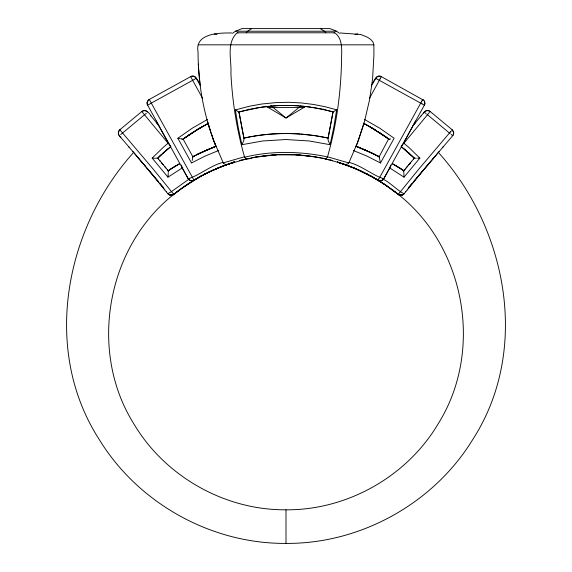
<?xml version="1.0" encoding="UTF-8"?>
<svg xmlns="http://www.w3.org/2000/svg" width="572" height="572" viewBox="0 0 572 572"><rect width="100%" height="100%" fill="white"/><g stroke="black" fill="none" stroke-linecap="round" stroke-linejoin="round"><path stroke-width="0.86" d="M453.682 132.983L453.66 132.554L453.524 134.141M192.9 156.964L192.171 160.546M230.795 163.32L234.849 161.611L233.447 162.169M379.1 156.985L380.494 162.977L394.137 138.252L379.729 128.192L364.35 119.348M120.814 137.473C118.447 135.829 117.189 131.875 119.834 129.765L141.813 111.511C145.209 108.601 149.649 112.927 150.936 115.93M118.318 133.019L119.255 130.352M231.746 32.976C219.09 32.84 194.523 33.212 198.055 52.102C198.055 55.212 198.112 58.315 198.227 61.426C199.113 87.173 203.839 112.798 212.448 137.094M168.268 172.379L168.254 171.1M453.682 133.076L453.553 134.034M168.239 173.23L168.118 175.204M233.476 162.491L228.585 164.028M156.492 120.978L156.735 122.194L168.883 144.08L170.156 145.481M168.089 175.633L167.961 177.156L182.818 167.61M403.746 171.1L404.039 177.156L389.182 167.61M200.515 85.821C199.035 83.062 196.074 73.702 190.662 76.634L149.135 99.542L147.683 101.008L147.104 103.031L147.605 105.119L188.167 178.643C189.475 181.217 193.157 181.424 195.159 179.515M147.133 102.66L147.211 104.075M323.323 108.93L323.266 109.481L331.217 111.44M338.524 162.269L341.205 163.32M181.56 165.043L181.953 167.432L188.26 178.8M437.423 153.024L437.301 153.546M403.753 171.021L402.331 169.755M147.14 102.617L148.198 100.315M336.651 109.831L333.869 126.963L330.13 144.716L309.338 140.977L286 139.539L262.662 140.977L241.87 144.716L238.138 127.013L235.364 109.938L249.649 106.192L261.661 104.025L276.841 102.524L289.046 102.295L301.244 102.931L313.356 104.433L325.325 106.778L336.651 109.831L333.204 111.912M424.781 104.118C425.568 104.39 423.545 98.863 424.567 101.509M424.803 104.018L424.588 101.566M327.97 138.689L328.299 140.919L330.13 144.716M191.706 162.284L191.556 162.805M244.644 157.228C271.65 150.443 301.187 151.365 327.506 156.892C332.546 139.196 336.179 121.107 338.488 102.86C340.34 88.224 341.341 73.481 341.577 58.723C341.706 49.678 342.943 39.118 334.906 32.797L237.094 32.797C225.99 43.35 231.739 59.846 230.909 73.359C232.354 101.63 236.744 129.787 244.537 157.007C245.717 160.389 250.293 158.623 252.509 157.722M327.534 156.807L348.713 162.913L349.049 162.419L357.45 142.836L364.457 121.643L369.583 99.692L372.587 78.829L373.931 54.819L373.859 44.831L372.987 42.035L370.799 39.518L367.739 37.366L360.76 34.484L340.254 32.976M363.749 124.103L358.708 139.461M353.56 167.882L337.973 162.291L346.668 165.151M338.467 162.462L338.874 162.584M358.708 139.461L356.099 146.318M437.28 153.596L436.951 154.147M424.538 104.826L424.717 104.361L424.51 104.89M370.313 127.041L370.649 126.419M369.312 98.577L380.058 78.979M421.786 101.172L421.364 101.945M421.829 101.087L422.343 100.157M422.615 99.657L422.379 100.086M424.374 105.162L383.719 178.843M371.485 85.821C373.044 83.119 375.84 73.702 381.338 76.634L423.838 100.357M380.094 78.9L381.059 77.156M372.865 83.305L376.49 77.199M372.772 153.496L379.143 156.735L388.602 138.953M327.356 157.228L326.026 158.716M421.099 102.417L379.636 177.549M383.74 178.8L390.047 167.432L390.447 165.094M179.444 189.632L178.793 190.476M383.748 178.721C373.988 176.112 360.596 165.029 348.834 162.355M241.87 144.716L243.701 140.919L244.022 138.646M379.372 177.985L378.821 178.886M378.514 179.379L378.786 178.95M378.385 179.594L378.092 180.051M452.924 135.407L453.482 134.291L452.895 135.442M201.88 175.318L194.852 179.701M404.082 193.837L403.761 194.165L405.755 191.749M405.727 191.784L407.285 189.84M407.228 189.904L408.05 188.874M348.713 162.913C348.341 164.765 343.457 164.235 345.681 164.8M408.751 188.009L410.389 185.979M407.986 188.953L408.83 187.909M409.516 187.058L411.168 185.013M411.053 185.149L411.954 184.041M404.039 177.156L419.834 158.101L409.094 147.64L403.896 143.25L403.16 143.357M412.598 183.247L415.887 179.222M411.826 184.198L414.314 181.145M133.862 152.152C64.765 228.728 41.499 350.121 99.314 439.618C138.245 503.303 211.361 543.951 286 543.4C360.639 543.951 433.755 503.303 472.687 439.618C530.501 350.121 507.235 228.728 438.138 152.152M400.143 192.063L419.505 168.275L449.928 132.468M450.808 131.417L451.472 130.609M414.929 180.387L417.067 177.785M409.073 164.4L404.154 170.363M404.49 169.948L403.839 170.742L395.459 165.48M399.864 192.406L399.506 192.835M450.75 131.488L449.971 132.425M416.48 178.493L417.646 177.084M403.896 143.25L429.057 112.87M404.804 169.562L405.133 169.169M417.453 177.313L418.032 176.612M407.1 166.788L406.12 167.975M418.418 176.147L419.19 175.211M417.846 176.834L418.632 175.883M421.063 115.93L423.781 112.655M421.135 115.844L413.134 125.482M407.428 166.388L407.757 165.994M419.962 174.281L421.114 172.887M419.412 174.939L420.191 174.002M419.019 175.411L419.576 174.746M423.494 113.006C424.76 110.675 428.106 109.667 430.187 111.511L452.295 129.873L453.653 132.504L452.781 130.402M429.529 112.305L429.808 111.969M410.038 163.249L410.367 162.848L408.737 164.815M409.388 164.028L410.374 162.834M398.727 193.772L399.177 193.236M420.971 173.066L421.75 172.129M420.348 173.816L420.735 173.352M411.683 161.268L410.367 162.856M422.651 171.049L423.03 170.592M422.136 171.664L423.416 170.134M421.5 172.429L422.265 171.507M411.339 161.683L413.635 158.952M423.68 169.82L424.939 168.318M423.294 170.277L423.795 169.677M413.627 158.959L414.285 158.179L412.362 156.263M425.604 167.524L426.076 166.96M424.839 168.44L425.697 167.41M424.181 169.226L424.56 168.769M119.291 130.309L119.784 129.808M424.274 112.062L424.903 111.447M426.841 166.066L428.728 163.821M426.369 166.616L427.134 165.708M425.99 167.074L426.462 166.509M452.681 135.721L438.881 151.887M414.357 124.017L415.308 122.894M429.486 162.934L431.746 160.267M428.664 163.899L430.566 161.654M442.399 147.762L443.35 146.639M427.591 165.165L427.97 164.715M432.496 159.381L433.597 158.087M431.324 160.761L432.84 158.973M413.949 181.138L439.239 151.466M408.723 187.266L411.854 183.591M433.998 157.615L436.243 154.976M433.247 158.501L434.355 157.2M246.196 32.826L247.576 31.224L251.694 28.6M167.961 177.156L152.166 158.101L163.756 146.897L168.104 143.25L169.019 143.386M178.821 190.447L175.325 193.186M204.74 173.952L204.347 174.317M395.345 191.284L394.859 191.792C464.857 243.922 484.555 349.614 438.366 423.494C407.264 476.312 347.29 510.288 286 509.809C224.71 510.288 164.736 476.312 133.633 423.494C87.452 349.621 107.136 243.915 177.148 191.792L176.655 191.284M300.55 106.206L286 118.039L266.052 106.206M158.373 158.959L157.715 158.165L159.638 156.263M157.715 158.179L159.188 156.785M158.208 157.708L158.701 157.243M159.023 156.942L161.64 154.511M382.99 179.715C385.428 178.192 378.929 181.91 381.581 180.566M162.605 153.489L159.631 156.278L170.656 146.818M162.577 153.51L166.681 149.914M162.62 153.618L164.114 152.288M376.526 77.163L378.407 76.205M165.115 151.408L165.623 150.972M120.685 134.599L122.115 133.383M382.875 179.815L381.638 180.545L382.089 180.344M334.012 33.09L334.398 32.761M144.93 114.421L146.346 113.235M148.57 99.95L149.278 99.464M122.301 133.226L144.702 114.615M166.659 149.935L167.725 149.042M178.485 190.762L176.912 191.942M167.696 149.056L170.892 146.482M175.361 193.164L173.588 194.587M171.378 191.67L189.318 178.9M178.385 190.841L183.283 187.216M241.32 159.874L240.519 160.382M171.235 191.784L167.775 193.665L170.47 195.274L173.509 194.637L172.336 195.181M141.899 111.44L143.293 110.718M204.275 174.367L205.334 173.888M403.439 194.437L401.136 195.324L398.784 194.816L400.507 195.331L402.309 195.066M218.554 150.529L204.998 156.127L191.506 162.977L177.863 138.252L192.271 128.192L207.65 119.348M424.946 111.411L426.426 110.682M178.35 190.869L179.408 190.068M182.761 139.418L183.648 138.767M179.951 189.632L197.24 178.3M403.36 194.494L402.409 195.023M199.163 153.525L192.857 156.735L183.147 139.132L185.8 137.216M183.147 139.132L186.272 136.88M184.148 138.403L184.649 138.038M181.524 188.51L183.669 186.972M185.006 137.788L196.461 130.151L208.73 123.173M232.489 33.319L235.457 31.224L242.035 28.6L329.965 28.6L336.543 31.224L339.511 33.319M185.199 137.645L197.004 129.823M401.844 145.481L403.117 144.08L415.508 121.035M186.186 136.944L187.323 136.143M187.108 136.293L189.025 134.978M187.766 135.843L191.069 133.598M270.813 105.563L286 118.039L305.012 106.85M189.082 134.935L189.975 134.334M168.247 171.021L169.669 169.755M186.922 184.727L184.749 186.215L189.125 183.276M168.161 170.742L176.541 165.48M168.876 170.292L173.287 167.432M190.505 133.977L193.822 131.81M190.934 133.691L191.892 133.061M170.263 169.362L170.956 168.912M187.916 184.055L194.509 179.908M192.406 132.725L193.079 132.289M194.423 131.431L193.751 131.86L204.433 125.49M223.959 165.723L212.734 170.349L200.4 176.519M401.708 145.574L401.265 145.824M171.55 168.511L175.404 166.145M191.341 181.853L193.994 180.216M354.983 34.456L357.729 33.934M196.639 130.044L200.686 127.62M197.512 129.508L198.384 128.986M173.852 167.074L175.032 166.359M198.098 129.15L199.206 128.493M195.445 179.351L185.457 185.728L173.051 194.709M194.652 179.822L201.537 175.89M194.709 179.787L199.556 176.984M199.256 128.457L200.307 127.842M175.018 166.373L176.205 165.673M200.136 127.942L201.015 127.427M176.105 165.73L179.758 163.656M196.31 178.836L196.89 178.5M176.183 165.68L177.384 164.986M201.423 127.191L202.788 126.412M196.632 178.65L200.493 176.462M177.256 165.065L178.7 164.243M197.469 178.171L198.227 177.735M202.531 126.555L203.096 126.24M195.531 78.75L196.06 78.457M178.207 164.521L179.608 163.735M193.164 80.066L195.045 79.022M198.355 177.663L200.05 176.712M149.185 104.319L150.958 103.346M203.653 125.926L208.158 123.473M204.211 125.611L204.776 125.297M149.328 99.557L151.28 103.103L192.685 80.33M199.928 176.784L201.802 175.747M148.148 104.89L148.663 104.612M205.899 124.682L206.463 124.374M201.637 175.847L205.72 173.688L204.876 174.138M206.399 124.41L208.43 123.33M192.414 156.971L193.229 156.535M202.459 175.397L203.11 175.046M202.181 175.554L203.975 174.603M192.928 156.692L194.337 155.956M193.565 156.356L194.995 155.613M194.773 155.727L195.238 155.491M204.225 174.474L210.41 171.378M194.873 155.677L206.878 149.978M190.783 76.562L191.706 76.226M206.37 173.359L207.021 173.03M196.804 154.697L199.821 153.21M197.376 154.411L197.969 154.111M196.897 154.647L215.744 146.382M206.685 173.223L207.593 172.773M206.835 173.152L210.904 171.15M207.665 172.708L209.609 171.764M198.591 153.811L203.382 151.537M208.501 172.329L214.2 169.634M199.893 153.174L200.572 152.853M200.822 152.731L203.796 151.351M210.067 171.579L212.841 170.249M202.767 151.823L203.282 151.587M212.176 170.606L216.645 168.568M203.839 151.33L216.223 146.203M212.441 170.477L225.747 165.001M204.447 151.058L205.512 150.579M193.486 180.48L193.972 180.23L193.2 180.588M205.391 150.636L205.927 150.393M213.785 169.877L215.172 169.262M240.39 160.439L239.782 160.653L240.133 160.539M206.471 150.157L207.893 149.542M207.572 149.678L208.122 149.442M215.873 168.962L218.668 167.789M216.03 168.897L219.741 167.281M208.68 149.206L209.238 148.97M217.267 168.304L217.889 168.046M208.916 149.106L209.938 148.677M209.795 148.741L210.911 148.284M193.422 180.502L193.121 180.609M210.389 148.491L210.761 148.341M218.44 167.882L222.086 166.431M211.182 148.169L212.026 147.826M219.369 167.503L220.971 166.795M211.64 147.984L213.134 147.39M220.07 167.224L220.778 166.945M212.67 147.576L213.234 147.354M213.692 147.168L214.243 146.954M213.828 147.118L214.45 146.882M221.478 166.666L224.317 165.587M221.578 166.552L222.186 166.323M215.329 146.539L215.873 146.332M222.794 166.087L233.447 162.176L233.126 162.584M222.894 166.123L223.602 165.851M223.166 162.355C211.325 165.079 198.219 175.983 188.267 178.729M224.796 165.415L226.233 164.893M225.275 165.236L229.494 163.764M214.028 141.441L223.273 162.891L244.458 156.778M225.332 165.151L244.694 159.402M226.319 164.8L227.191 164.55M227.642 164.379L227.749 164.35M226.891 164.6L228.028 164.214M381.531 180.58L379.129 180.688L379.951 180.809M228.621 164.057L229.157 163.871M229.436 163.778L230.659 163.377M231.074 163.242L231.889 162.977M228.893 163.921L230.058 163.549M232.711 162.713L233.197 162.562M240.19 111.697L238.989 112.04L244.037 138.731M172.837 194.773L170.656 194.78M240.798 111.533L260.231 107.393M401.344 194.78L399.163 194.773M143.393 110.689L145.095 110.589M240.447 160.475L246.797 158.909M172.193 195.216L169.741 195.081M426.483 110.668L426.848 110.596M245.467 159.223L247.805 158.687M253.303 157.572L255.219 157.221M293.064 105.555C274.846 104.826 256.513 107.021 238.989 112.04L243.887 138.052L247.583 137.287M192.7 180.723L192.471 180.766M248.584 158.523L256.542 156.993M191.799 76.205L193.543 76.198M243.908 138.152C262.14 133.977 281.131 132.754 299.828 134.02M378.457 76.198L380.244 76.212M248.119 137.187L252.409 136.401M157.557 158.215L155.212 158.222M255.498 157.171L268.99 155.348M390.676 138.932L389.053 139.16M255.784 157.121L276.541 154.783M253.439 136.229L257.572 135.585M258.973 156.599C277.978 153.675 297.461 153.861 316.402 157.157M261.39 107.221L277.756 105.627M426.905 110.589L428.607 110.689M258.601 135.435C280.266 132.418 302.416 133.011 323.881 137.187M404.118 193.701C398.72 191.634 390.083 182.346 382.682 178.9M270.878 155.176L277.677 154.733M418.754 158.151L419.834 158.101M418.404 158.165L417.667 158.194M278.936 105.57L280.116 105.527M325.304 158.916L325.983 158.737L316.974 157.257M281.288 105.491C298.727 104.991 316.245 107.178 333.026 111.94L328.071 138.26L333.026 111.948L331.817 111.604M416.316 158.237L414.443 158.215M214.271 33.934L217.017 34.456M235.457 31.224L336.543 31.224M198.141 44.831L373.859 44.831M267.932 107.486L304.068 107.486M246.661 158.916L245.996 158.73M293.572 154.697L278.428 154.697L295.874 154.812L313.027 156.599M154.554 158.201L153.596 158.165M182.947 139.16L181.324 138.932M152.166 158.101L153.017 158.144M294.237 105.613L298.942 105.899M295.459 154.783L301.122 155.176M300.886 134.098L315.1 135.686L328.113 138.052L324.417 137.287M300.114 105.992L304.805 106.435M303.01 155.348L316.123 157.107M305.97 106.564L310.61 107.171M191.284 180.773C193.243 180.952 190.169 180.616 191.17 180.759M311.769 107.343L323.266 109.481M325.118 158.894L331.488 160.46M225.89 164.457C228.879 164.6 223.545 164.607 223.287 162.913M145.152 110.596L145.517 110.668M315.458 156.993L321.064 158.029M181.281 138.924L180.773 138.832M316.688 157.207L317.067 157.271M179.965 138.681L177.863 138.252M343.507 164.1L344.594 164.436L342.506 163.764M321.85 158.187L323.416 158.523M324.195 158.687L326.533 159.223M193.593 76.205L195.474 77.163M325.089 158.887L326.312 159.166M327.306 159.402L328.85 159.781M379.1 180.68L378.056 180.251L379.057 180.666M329.622 159.974L340.59 163.127M331.753 160.525L332.218 160.653L331.61 160.439M380.387 76.248L381.195 76.555M145.574 110.682L147.054 111.411M428.657 110.703L430.187 111.511M378.907 180.623L378.878 180.609M338.803 162.562L339.818 162.884M339.697 162.848L340.154 162.991M342.299 163.663L340.826 163.206M340.111 162.977L340.926 163.242M398.949 194.709L384.906 184.62L370.12 175.318M238.796 112.005L235.364 109.938M341.498 163.428L342.9 163.892M342.857 163.842L343.414 164.028M343.972 164.214L345.109 164.6M190.469 180.58L189.604 180.166M345.009 164.622L347.411 165.415M346.01 164.979L346.725 165.236M346.239 165.058L356.127 168.962M347.204 165.415L347.683 165.587M190.362 180.545L189.933 180.352M353.446 150.529L367.002 156.127L380.494 162.977M348.005 165.637L349.206 166.087M347.469 165.508L355.562 168.719M355.777 146.203L371.178 152.731M348.398 165.851L349.106 166.123M356.127 146.332L356.671 146.539M356.256 146.382L358.093 147.083M356.363 146.418L368.954 151.687L379.143 156.735M349.814 166.323L350.421 166.552M349.814 166.395L350.522 166.666M357.55 146.882L358.866 147.39M358.766 147.354L359.416 147.605M359.33 147.576L360.36 147.984M351.029 166.795L355.97 168.897M351.222 166.945L352.631 167.503M169.591 195.023L167.932 193.858M359.974 147.826L360.818 148.169M360.532 148.055L372.837 153.525M361.239 148.341L361.611 148.491M361.647 148.513L363.32 149.206M353.332 167.789L354.733 168.368M378.492 180.466L381.774 182.561M354.111 168.046L354.733 168.304M363.878 149.442L364.428 149.678M364.107 149.542L365.122 149.978M355.355 168.568L358.901 170.184M355.283 168.54L375.69 178.836M364.979 149.914L365.529 150.157M356.828 169.262L357.521 169.569M356.542 169.083L364.407 172.773M366.073 150.393L366.609 150.636M357.171 169.412L359.559 170.477M366.166 150.436L378.435 156.356M358.522 169.955L359.824 170.606M368.204 151.351L368.718 151.587M359.159 170.249L363.113 172.143M360.324 170.785L366.902 174.031L362.391 171.764M361.096 171.15L361.74 171.45M378.342 180.402L377.148 179.701M372.179 153.21L375.168 154.676L374.624 154.411M331.481 160.382L330.68 159.874M170.735 145.824L170.292 145.574M364.335 172.708L365.63 173.359M366.223 173.681L367.124 174.138M376.762 155.491L377.227 155.727M366.666 173.888L367.932 174.539L366.995 173.638M424.26 105.112L422.243 104.004M377.663 155.956L379.586 156.971M367.574 174.353L370.363 175.847M363.27 123.173L364.407 123.774M368.025 174.603L371.6 176.519M363.842 123.473L369.777 126.727M363.57 123.33L368.325 125.911L367.224 125.297M368.89 175.046L369.541 175.397M364.743 123.952L367.61 125.511M378.178 180.316L375.497 178.721M421.478 103.582L378.171 79.694M365.537 124.374L366.101 124.682M370.198 175.747L374.624 178.221M398.813 194.83L398.205 194.423M421.678 103.689L422.057 103.897M377.706 79.436L375.725 78.335M392.392 163.735L395.896 165.73M392.242 163.656L394.637 165.001M372.486 177.013L373.373 177.506M372.443 176.984L384.084 184.055M393.3 164.243L394.744 165.065M368.904 126.24L370.577 127.191M372.987 177.284L374.824 178.335M369.212 126.412L371.864 127.942M369.612 126.641L387.223 137.952M394.616 164.986L396.982 166.373M422.779 99.492L423.43 99.95M375.11 178.5L385.449 184.963L396.675 193.186M374.76 178.3L375.411 178.671M371.314 127.613L376.233 130.588M371.693 127.842L373.902 129.15M395.795 165.673L400.436 168.504M371.6 127.785L375.361 130.044M376.154 179.115L377.291 179.787M376.705 179.436L377.348 179.822M396.596 166.145L401.594 169.269M373.573 128.957L386.994 137.788M374.996 129.823L384.892 136.293L380.108 133.061M399.299 167.789L400.45 168.511M320.306 28.6L324.424 31.224L325.804 32.826M378.178 131.81L379.15 132.432M378.921 132.289L380.266 133.162M401.043 168.912L401.737 169.362M382.875 183.276L388.896 187.344M380.931 133.598L381.596 134.041M402.431 169.82L403.124 170.292M385.078 184.727L387.251 186.215M384.677 136.143L385.814 136.944M385.728 136.88L389.239 139.418M386.2 137.216L388.853 139.132M389.41 187.738L390.476 188.51M398.355 194.544L396.639 193.164M390.326 188.374L395.088 191.942M337.616 162.062C338.674 162.82 336.758 161.383 337.58 162.033M392.592 190.068L393.65 190.869M189.253 179.915L189.125 179.815M393.579 190.812L393.207 190.476M452.574 135.65L451.093 134.406M147.083 111.44L147.726 112.062M401.108 146.482L402.173 147.326M401.344 146.818L414.285 158.179L413.627 157.55M402.188 147.34L405.319 149.914M426.061 113.578L424.367 112.148M450.121 133.583L426.841 114.228M404.304 149.056L412.369 156.278M452.166 129.765L452.559 130.137M237.602 32.761L237.988 33.09M406.377 150.972L406.885 151.408M407.886 152.288L408.88 153.174M408.415 152.602L409.423 153.51M409.38 153.618L409.874 154.061M410.853 154.962L411.833 155.87M195.51 77.199L199.135 83.305M412.326 156.328L413.299 157.243M188.803 179.515L188.288 178.857M393.15 190.419L392.556 189.632M120.041 136.565L133.119 151.887M132.761 151.466L158.051 181.138M135.757 154.976L138.002 157.615M160.146 183.591L163.277 187.266M173.709 194.294L152.881 168.74L119.898 129.844M137.645 157.2L139.504 159.381M139.16 158.973L140.676 160.761M140.254 160.267L142.514 162.934M156.692 122.894L157.643 124.017M141.012 161.154L141.763 162.04M128.65 146.639L129.601 147.762M142.199 162.555L143.336 163.899M143.272 163.821L143.722 164.35M143.651 164.271L144.101 164.808M144.03 164.715L145.159 166.066M144.866 165.708L145.631 166.616M145.538 166.509L146.396 167.524M135.049 154.147L134.72 153.596M146.303 167.41L147.161 168.44M158.358 158.937L159.681 160.517M147.061 168.318L147.547 168.897M147.44 168.769L148.32 169.82M148.205 169.677L148.706 170.277M160.332 161.297L159.667 160.489L161.633 162.856M148.584 170.134L149.349 171.049M149.092 170.742L150.5 172.429M149.735 171.507L150.114 171.965M162.612 164.028L161.626 162.834L163.263 164.815M150.25 172.129L151.029 173.066M150.886 172.887L151.416 173.53M150.865 115.844L158.866 125.482M141.913 111.64L168.104 143.25M162.927 164.4L167.846 170.363M151.265 173.352L152.038 174.281M151.809 174.002L152.588 174.939M164.893 166.774L165.88 167.975M152.424 174.746L152.981 175.411M152.81 175.211L154.154 176.834M153.368 175.883L153.761 176.362M153.968 176.612L154.547 177.313M154.354 177.084L155.134 178.021M154.933 177.785L155.52 178.493M155.327 178.264L158.623 182.289M167.503 169.948L168.175 170.763M156.113 179.222L159.402 183.247M159.259 183.076L160.174 184.198M160.046 184.041L160.946 185.149M160.832 185.013L162.484 187.058M161.611 185.979L164.014 188.953M167.775 193.665L166.245 191.749M163.17 187.909L164.772 189.904M164.715 189.84L166.273 191.784M119.047 135.364L118.483 134.177M193.908 180.051L151.315 103.153M147.626 105.162L147.219 104.118M202.688 98.577L190.705 76.719M201.351 126.419L201.687 127.041M215.901 146.318L213.292 139.461M215.78 146.003L212.412 137.008M212.956 138.531L213.506 140.047M213.292 139.461L211.347 133.919M134.699 153.546L134.577 153.024M211.926 135.6L207.657 122.043M209.974 129.73L208.251 124.103M118.447 134.041L118.318 133.076M200.107 84.878L198.498 67.339M248.741 109.552L248.684 108.98M198.334 64.114L198.412 65.759M286 509.824L286 543.386"/></g></svg>
